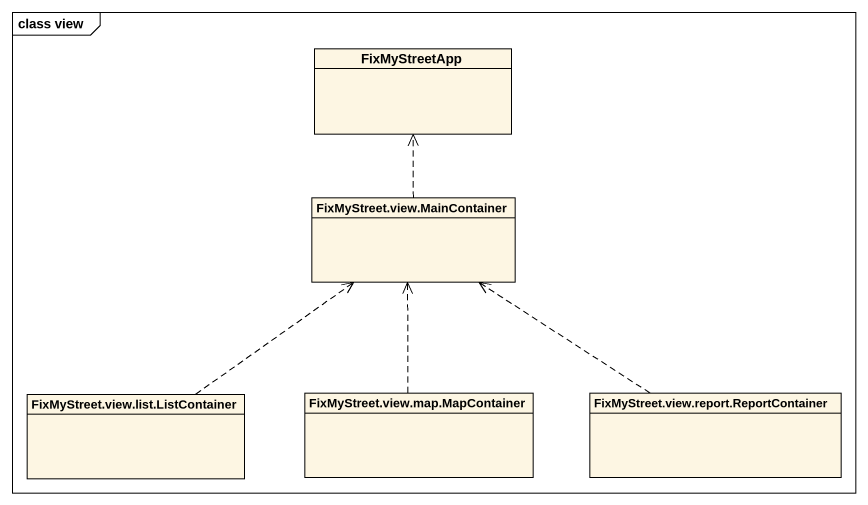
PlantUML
@startuml
mainframe class view
hide circle
hide empty members
class FixMyStreetApp
class "FixMyStreet.view.MainContainer" as FixMyStreet_view
class "FixMyStreet.view.list.ListContainer" as FixMyStreet_view_list
class "FixMyStreet.view.map.MapContainer" as FixMyStreet_view_map
class "FixMyStreet.view.report.ReportContainer" as FixMyStreet_view_report
FixMyStreet_view .up.> FixMyStreetApp
FixMyStreet_view_list .up.> FixMyStreet_view
FixMyStreet_view_map .up.> FixMyStreet_view
FixMyStreet_view_report .up.> FixMyStreet_view
@enduml
